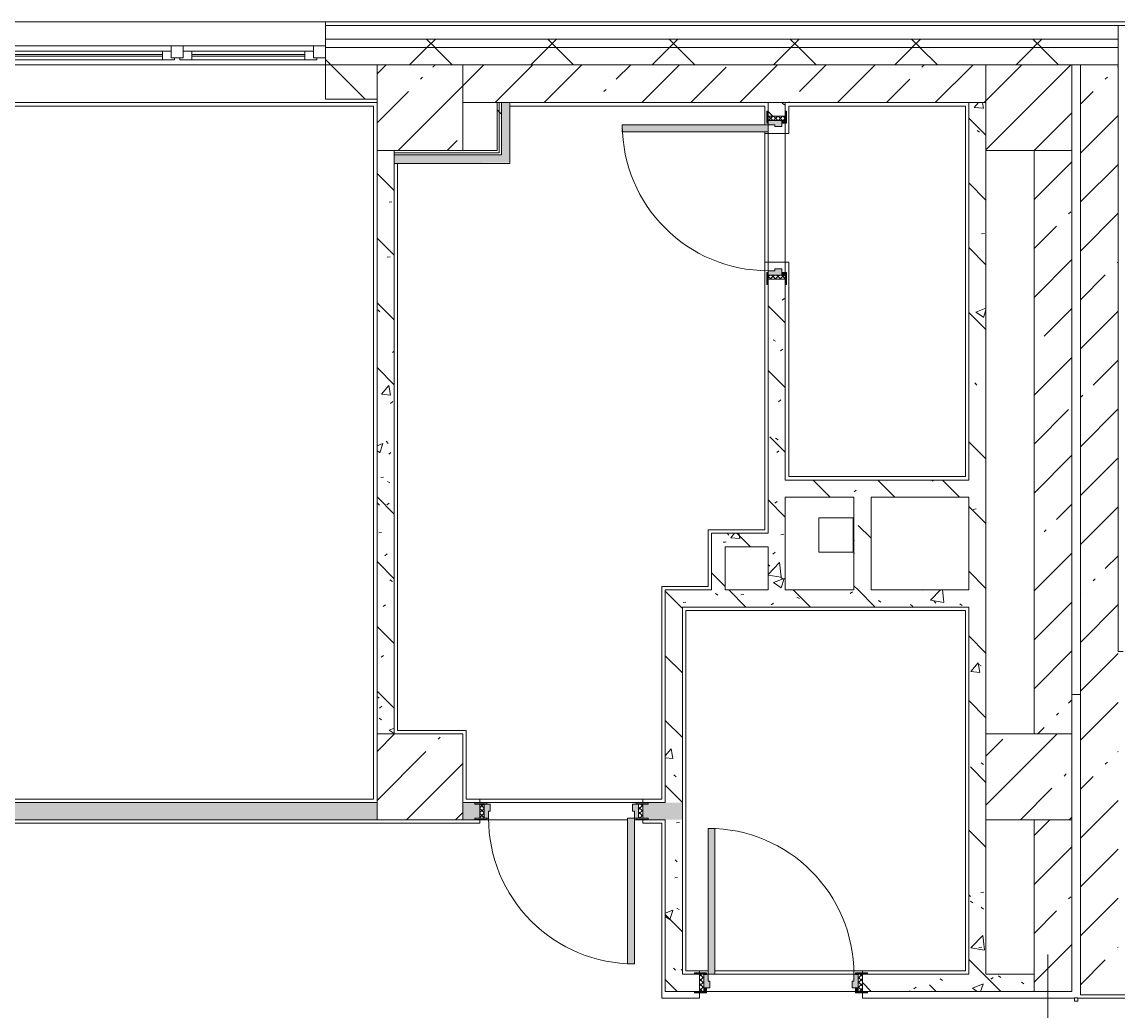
# Model space of a CAD drawing. Header units: millimetres. Extents: x -3377 to 186574, y -8553 to 29000.
# Drawn here: x 138144 to 144534, y 21585 to 27350 of the extents above; entities that cross this region are included whole.
import ezdxf

# ---------------------------------------------------------------- set-up
doc = ezdxf.new("R2010")
doc.units = ezdxf.units.MM
for name, color, linetype, lineweight, true_color in [('A-DOOR-3', 7, 'Continuous', 5, 0xaaaaaa), ('A-DOOR-4', 7, 'Continuous', 5, 0xe2e2e2), ('A-DOOR-FRAM-2', 7, 'Continuous', 5, 0xe2e2e2), ('A-DOOR-FRAM-3', 7, 'Continuous', 5, 0xaaaaaa), ('A-FLOR-1', 7, 'Continuous', 5, 0xaaaaaa), ('I-WALL-1', 7, 'Continuous', 5, 0xe7e7e7), ('I-WALL-5', 7, 'Continuous', 5, 0x787878)]:
    doc.layers.add(name, color=color, linetype=linetype, lineweight=lineweight, true_color=true_color)
for name, color, linetype, lineweight in [('A-GLAZ-2', 7, 'Continuous', 5), ('A-WALL', 7, 'Continuous', 9), ('A-WALL-4', 7, 'Continuous', 5), ('I-WALL-3', 7, 'Continuous', 5), ('S-COLS-2', 7, 'Continuous', 5), ('Оси', 7, 'Continuous', 9)]:
    doc.layers.add(name, color=color, linetype=linetype, lineweight=lineweight)
pattern_1 = [(45, (59563.6, 0), (-285.1231, 285.1231), []), (45, (59848.73, 0), (-285.1231, 285.1231), [504.031, -100.806, 16.764, -84.042])]
pattern_2 = [(135, (1826.41, 114.685), (-14.14214, -14.14214), []), (225, (1826.41, 114.685), (14.14214, -14.14214), [])]
pattern_3 = [(45, (-296.384, 114.685), (-14.1421, 14.1421), []), (135, (-296.384, 114.685), (-14.1421, -14.1421), [])]
pattern_4 = [(135, (59563.6, 0), (-377.1708, -377.1708), [533.4, -88.9, 17.78, -88.9]), (135, (59563.6, 376.94), (-377.1708, -377.1708), []), (50, (59563.6, 0), (637.6445, -55.7866), [66.675, -733.425]), (355, (59563.6, 0), (-123.3494, 668.699), [53.34, -586.74]), (100.451, (59616.75, -4.65), (514.299, 612.908), [56.665, -623.315]), (46.184, (59563.6, 177.8), (948.7764, -147.15), [100.012, -1100.137]), (96.636, (59642.7, 165.5), (830.909, 865.997), [84.998, -934.973]), (351.184, (59563.6, 177.8), (830.918, 865.988), [80.01, -880.11]), (21, (59652.5, 133.35), (530.6506, -357.9283), [66.675, -733.425]), (326, (59652.5, 133.35), (216.308, 644.6585), [53.34, -586.74]), (71.451, (59696.7, 103.5), (746.9596, 286.7243), [56.665, -623.315]), (37.5, (59563.6, 0), (10.81053, 295.9426), [16.764, -562.864, 16.764, -578.866, -588.962]), (37.5, (59563.6, 0), (10.81053, 295.9426), [-1175.258, 16.764, -572.198]), (7.5, (59563.6, 0), (233.8692, 350.6318), [16.764, -322.834, 16.764, -549.529, -224.472]), (7.5, (59563.6, 0), (233.8692, 350.6318), [-905.891, 16.764, -207.708]), (327.5, (59365.36, 0), (474.5678, -20.0513), [16.764, -205.486, 16.764, -676.656, -920.115]), (327.5, (59365.36, 0), (474.5678, -20.0513), [-915.67, 16.764, -903.351]), (317.5, (59276.46, 0), (518.4522, 88.9934), [16.764, -272.161, 16.764, -443.738, -653.415]), (317.5, (59276.46, 0), (518.4522, 88.9934), [-749.427, 16.764, -636.651])]
pattern_5 = [(45, (59563.6, 0), (-353.5534, 353.5534), []), (135, (59563.6, 0), (-353.5534, -353.5534), [])]
pattern_6 = [(45, (59563.6, 0), (-530.33, 530.33), []), (135, (59563.6, 0), (-530.33, -530.33), [])]

# ---------------------------------------------------------------- blocks, each defined once
blk = doc.blocks.new('BSC_Колонна _Прямоугольная - 500х500-23287078-1_8_1_птичка')
at = {"layer": 'S-COLS-2'}
h = blk.add_hatch(dxfattribs=at)
h.set_pattern_fill('FP_120', color=256, style=0, pattern_type=2)
h.set_pattern_definition([(45, (-84450, -22950), (-285.1231, 285.1231), []), (45, (-84164.88, -22950), (-285.1231, 285.1231), [504.031, -100.806, 16.764, -84.042])])
h.paths.add_polyline_path([(8.5, -250), (250, -250), (250, 250), (-250, 250), (-250, -250)])
for p, q in [((250, 250), (-250, 250)), ((-250, 250), (-250, -250)), ((250, -250), (250, 250)), ((-250, -250), (250, -250))]:
    blk.add_line(p, q, dxfattribs=at)
blk = doc.blocks.new('110_Дверь_СКБ_1Ст_Внутренняя1 - Д-9_ ДОО_Дв_950x2100h_Цеха_ ПУИ_ Помещение персонала_ Моечные_ Тамбур-18976848-1_8_1_птичка')
at = {"layer": 'A-DOOR-3'}
h = blk.add_hatch(dxfattribs=at)
h.set_pattern_fill('FP_136', color=256, style=0, pattern_type=2)
h.set_pattern_definition(pattern_2)
h.paths.add_polyline_path([(462.5, 40), (462.5, -40), (487.5, -40), (487.5, 40)])
at = {"layer": 'A-DOOR-4'}
h = blk.add_hatch(color=256, dxfattribs=at)
h.paths.add_polyline_path([(517.5, 48), (447.5, 48), (462.5, 40), (517.5, 41.1)])
h.paths.add_polyline_path([(-437.5, 48), (-492.5, 48), (-492.5, 40), (-437.5, 40), (-422.5, 48)])
h = blk.add_hatch(color=256, dxfattribs=at)
h.paths.add_polyline_path([(437.5, 40), (437.5, 0), (427.5, 0), (427.5, -40), (462.5, -40), (462.5, 40), (447.5, 40)])
h.paths.add_polyline_path([(-422.5, 40), (-437.5, 40), (-437.5, -40), (-402.5, -40), (-402.5, 0), (-412.5, 0), (-412.5, 40)])
h = blk.add_hatch(color=256, dxfattribs=at)
h.paths.add_polyline_path([(462.5, -40), (447.5, -48), (517.5, -48), (512.3, -40), (487.5, -40)])
h.paths.add_polyline_path([(-437.5, -40), (-492.5, -40), (-492.5, -48), (-422.5, -48)])
at = {"layer": 'A-DOOR-FRAM-2'}
blk.add_hatch(color=256, dxfattribs=at).paths.add_polyline_path([(-372.5, 890), (-412.5, 890), (-412.5, 40), (-372.5, 40), (-372.5, 704.6)])
at = {"layer": 'A-DOOR-FRAM-3'}
h = blk.add_hatch(dxfattribs=at)
h.set_pattern_fill('FP_137', color=256, style=0, pattern_type=2)
h.set_pattern_definition(pattern_3)
h.paths.add_polyline_path([(-462.5, 40), (-462.5, -40), (-437.5, -40), (-437.5, 40)])
at = {"layer": 'A-DOOR-3'}
for p, q in [((-412.5, 890), (-412.5, 40)), ((-372.5, 890), (-412.5, 890)), ((-372.5, 40), (-372.5, 890)), ((-422.5, 48), (-492.5, 48)), ((-492.5, 48), (-492.5, 40)), ((-492.5, 40), (-437.5, 40)), ((-437.5, 40), (-422.5, 40)), ((-422.5, 40), (-422.5, 48)), ((-412.5, 40), (-372.5, 40)), ((517.5, 48), (447.5, 48)), ((447.5, 48), (447.5, 40)), ((447.5, 40), (462.5, 40)), ((462.5, 40), (517.5, 40)), ((517.5, 40), (517.5, 48)), ((-492.5, -40), (-492.5, -48)), ((-437.5, -40), (-492.5, -40)), ((-492.5, -48), (-422.5, -48)), ((-422.5, -40), (-437.5, -40)), ((-422.5, -48), (-422.5, -40)), ((462.5, -40), (447.5, -40)), ((447.5, -40), (447.5, -48)), ((447.5, -48), (517.5, -48)), ((517.5, -40), (462.5, -40)), ((517.5, -48), (517.5, -40))]:
    blk.add_line(p, q, dxfattribs=at)
blk.add_arc((-412.5, 40), 850, 360, 90, dxfattribs=at)
at = {"layer": 'A-DOOR-FRAM-3'}
for p, q in [((-437.5, 40), (-462.5, 40)), ((-462.5, 40), (-462.5, -40)), ((-412.5, 40), (-437.5, 40)), ((-437.5, 40), (-437.5, -40)), ((-437.5, -40), (-437.5, 40)), ((-412.5, 0), (-412.5, 40)), ((-402.5, 0), (-412.5, 0)), ((-402.5, -40), (-402.5, 0)), ((437.5, 0), (427.5, 0)), ((427.5, 0), (427.5, -40)), ((437.5, 40), (437.5, 0)), ((462.5, 40), (437.5, 40)), ((462.5, -40), (462.5, 40)), ((487.5, 40), (462.5, 40)), ((462.5, 40), (462.5, -40)), ((487.5, -40), (487.5, 40)), ((-462.5, -40), (-437.5, -40)), ((-437.5, -40), (-402.5, -40)), ((427.5, -40), (462.5, -40)), ((462.5, -40), (487.5, -40))]:
    blk.add_line(p, q, dxfattribs=at)
blk = doc.blocks.new('110_Дверь_СКБ_1Ст_Внутренняя1 - Д-7_п__950x2100h_Туалет-32105350-1_8_1_птичка')
at = {"layer": 'A-DOOR-3'}
h = blk.add_hatch(dxfattribs=at)
h.set_pattern_fill('FP_136', color=256, style=0, pattern_type=2)
h.set_pattern_definition(pattern_2)
h.paths.add_polyline_path([(487.5, -50), (487.5, 50), (462.5, 50), (463.3, -50)])
at = {"layer": 'A-DOOR-4'}
h = blk.add_hatch(color=256, dxfattribs=at)
h.paths.add_polyline_path([(437.5, -30), (462.5, -30), (462.5, 50), (437.5, 50), (437.5, 10), (427.5, 10), (427.5, -30)])
h.paths.add_polyline_path([(-437.5, -30), (-402.5, -30), (-402.5, 10), (-412.5, 10), (-412.5, 50), (-437.5, 50)])
at = {"layer": 'A-DOOR-FRAM-2'}
for points in [[(-372.5, 50), (-372.5, 900), (-412.5, 900), (-412.5, 50), (-393, 50)], [(-437.5, 50), (-422.5, 50), (-422.5, 58), (-492.5, 58), (-492.5, 50), (-462.5, 50)], [(517.5, 50), (517.5, 58), (447.5, 58), (447.5, 50), (492.2, 50)], [(-492.5, -58), (-422.5, -58), (-422.5, -50), (-492.5, -50)], [(-437.5, -50), (-422.5, -50), (-422.5, -30), (-437.5, -30)], [(462.5, -50), (462.5, -30), (447.5, -30), (447.5, -50)], [(468.2, -58), (517.5, -58), (517.5, -50), (447.5, -50), (447.5, -58)]]:
    blk.add_hatch(color=256, dxfattribs=at).paths.add_polyline_path(points)
at = {"layer": 'A-DOOR-FRAM-3'}
h = blk.add_hatch(dxfattribs=at)
h.set_pattern_fill('FP_137', color=256, style=0, pattern_type=2)
h.set_pattern_definition(pattern_3)
h.paths.add_polyline_path([(-437.5, -50), (-437.5, 50), (-462.5, 50), (-462.5, -50)])
at = {"layer": 'A-DOOR-3'}
for p, q in [((-412.5, 900), (-412.5, 50)), ((-372.5, 900), (-412.5, 900)), ((-372.5, 50), (-372.5, 900)), ((-412.5, 50), (-372.5, 50))]:
    blk.add_line(p, q, dxfattribs=at)
blk.add_arc((-412.5, 50), 850, 360, 90, dxfattribs=at)
at = {"layer": 'A-DOOR-FRAM-3'}
for p, q in [((-422.5, 58), (-492.5, 58)), ((-492.5, 58), (-492.5, 50)), ((-492.5, 50), (-422.5, 50)), ((-437.5, 50), (-462.5, 50)), ((-462.5, 50), (-462.5, -50)), ((-412.5, 50), (-437.5, 50)), ((-437.5, 50), (-437.5, -30)), ((-437.5, -50), (-437.5, 50)), ((-422.5, 50), (-437.5, 50)), ((-437.5, 50), (-437.5, 49)), ((-437.5, 49), (-422.5, 49)), ((-422.5, 50), (-422.5, 58)), ((-422.5, 49), (-422.5, 50)), ((-412.5, 10), (-412.5, 50)), ((-402.5, 10), (-412.5, 10)), ((-402.5, -30), (-402.5, 10)), ((437.5, 10), (427.5, 10)), ((427.5, 10), (427.5, -30)), ((437.5, 50), (437.5, 10)), ((462.5, 50), (437.5, 50)), ((517.5, 58), (447.5, 58)), ((447.5, 58), (447.5, 50)), ((462.5, 50), (447.5, 50)), ((447.5, 50), (447.5, 49)), ((447.5, 50), (517.5, 50)), ((447.5, 49), (462.5, 49)), ((462.5, -30), (462.5, 50)), ((487.5, 50), (462.5, 50)), ((462.5, 50), (462.5, -50)), ((462.5, 49), (462.5, 50)), ((487.5, -50), (487.5, 50)), ((517.5, 50), (517.5, 58)), ((-422.5, -50), (-492.5, -50)), ((-492.5, -50), (-492.5, -58)), ((-492.5, -58), (-422.5, -58)), ((-462.5, -50), (-437.5, -50)), ((-437.5, -30), (-402.5, -30)), ((-422.5, -30), (-437.5, -30)), ((-437.5, -30), (-437.5, -50)), ((-437.5, -50), (-422.5, -50)), ((-422.5, -50), (-422.5, -30)), ((-422.5, -58), (-422.5, -50)), ((427.5, -30), (462.5, -30)), ((462.5, -30), (447.5, -30)), ((447.5, -30), (447.5, -50)), ((447.5, -50), (462.5, -50)), ((517.5, -50), (447.5, -50)), ((447.5, -50), (447.5, -58)), ((447.5, -58), (517.5, -58)), ((462.5, -50), (462.5, -30)), ((462.5, -50), (487.5, -50)), ((517.5, -58), (517.5, -50))]:
    blk.add_line(p, q, dxfattribs=at)
blk = doc.blocks.new('110_Дверь_СКБ_1Ст_Внутренняя1 - Д-7_л__950x2100h_Туалет-32089464-1_8_1_птичка')
at = {"layer": 'A-DOOR-3'}
h = blk.add_hatch(dxfattribs=at)
h.set_pattern_fill('FP_136', color=256, style=0, pattern_type=2)
h.set_pattern_definition(pattern_2)
h.paths.add_polyline_path([(462.5, -50), (487.5, -50), (487.5, 50), (462.5, 50)])
at = {"layer": 'A-DOOR-4'}
h = blk.add_hatch(color=256, dxfattribs=at)
h.paths.add_polyline_path([(-437.5, -30), (-402.5, -30), (-402.5, 10), (-412.5, 10), (-412.5, 50), (-437.5, 50)])
h.paths.add_polyline_path([(427.5, 10), (427.5, -30), (462.5, -30), (462.5, 50), (437.5, 50), (437.5, 10)])
at = {"layer": 'A-DOOR-FRAM-2'}
for points in [[(397.5, 380.5), (397.5, 50), (437.5, 50), (437.5, 900), (397.5, 900), (397.5, 670)], [(-492.5, 50), (-422.5, 50), (-422.5, 58), (-492.5, 58)], [(447.5, 50), (517.5, 50), (517.5, 58), (447.5, 58)], [(-492.5, -58), (-422.5, -58), (-422.5, -50), (-492.5, -50)], [(-437.5, -50), (-422.5, -50), (-422.5, -30), (-437.5, -30)], [(447.5, -50), (462.5, -50), (462.5, -30), (447.5, -30)], [(447.5, -58), (517.5, -58), (517.5, -50), (447.5, -50)]]:
    blk.add_hatch(color=256, dxfattribs=at).paths.add_polyline_path(points)
at = {"layer": 'A-DOOR-FRAM-3'}
h = blk.add_hatch(dxfattribs=at)
h.set_pattern_fill('FP_137', color=256, style=0, pattern_type=2)
h.set_pattern_definition(pattern_3)
h.paths.add_polyline_path([(-462.5, -50), (-437.5, -50), (-437.5, 50), (-462.5, 50)])
at = {"layer": 'A-DOOR-3'}
for p, q in [((437.5, 900), (397.5, 900)), ((397.5, 900), (397.5, 50)), ((437.5, 50), (437.5, 900)), ((397.5, 50), (437.5, 50))]:
    blk.add_line(p, q, dxfattribs=at)
blk.add_arc((437.5, 50), 850, 90, 180, dxfattribs=at)
at = {"layer": 'A-DOOR-FRAM-3'}
for p, q in [((-422.5, 58), (-492.5, 58)), ((-492.5, 58), (-492.5, 50)), ((-492.5, 50), (-422.5, 50)), ((-437.5, 50), (-462.5, 50)), ((-462.5, 50), (-462.5, -50)), ((-412.5, 50), (-437.5, 50)), ((-437.5, 50), (-437.5, -30)), ((-437.5, -50), (-437.5, 50)), ((-422.5, 50), (-437.5, 50)), ((-437.5, 50), (-437.5, 49)), ((-437.5, 49), (-422.5, 49)), ((-422.5, 50), (-422.5, 58)), ((-422.5, 49), (-422.5, 50)), ((-412.5, 10), (-412.5, 50)), ((-402.5, 10), (-412.5, 10)), ((-402.5, -30), (-402.5, 10)), ((437.5, 10), (427.5, 10)), ((427.5, 10), (427.5, -30)), ((437.5, 50), (437.5, 10)), ((462.5, 50), (437.5, 50)), ((517.5, 58), (447.5, 58)), ((447.5, 58), (447.5, 50)), ((462.5, 50), (447.5, 50)), ((447.5, 50), (447.5, 49)), ((447.5, 50), (517.5, 50)), ((447.5, 49), (462.5, 49)), ((462.5, -30), (462.5, 50)), ((487.5, 50), (462.5, 50)), ((462.5, 50), (462.5, -50)), ((462.5, 49), (462.5, 50)), ((487.5, -50), (487.5, 50)), ((517.5, 50), (517.5, 58)), ((-422.5, -50), (-492.5, -50)), ((-492.5, -50), (-492.5, -58)), ((-492.5, -58), (-422.5, -58)), ((-462.5, -50), (-437.5, -50)), ((-437.5, -30), (-402.5, -30)), ((-422.5, -30), (-437.5, -30)), ((-437.5, -30), (-437.5, -50)), ((-437.5, -50), (-422.5, -50)), ((-422.5, -50), (-422.5, -30)), ((-422.5, -58), (-422.5, -50)), ((427.5, -30), (462.5, -30)), ((462.5, -30), (447.5, -30)), ((447.5, -30), (447.5, -50)), ((447.5, -50), (462.5, -50)), ((517.5, -50), (447.5, -50)), ((447.5, -50), (447.5, -58)), ((447.5, -58), (517.5, -58)), ((462.5, -50), (462.5, -30)), ((462.5, -50), (487.5, -50)), ((517.5, -58), (517.5, -50))]:
    blk.add_line(p, q, dxfattribs=at)
blk = doc.blocks.new('120_Окно_СКБ_2Ст - 120_Окно_СКБ_2Ст 3100х2500 _мал_створка слева_ 2-19089248-1_8_1_птичка')
at = {"layer": 'A-GLAZ-2'}
for p, q in [((-1550, -75), (-1550, -5)), ((-1550, -5), (-1480, -5)), ((1550, -5), (-1550, -5)), ((-1480, -5), (-1480, -75)), ((650, -35), (-1480, -35)), ((-1480, -35), (-1480, -75)), ((-1430, -85), (-1430, -35)), ((-1430, -55), (600, -55)), ((600, -85), (600, -35)), ((650, -75), (650, -5)), ((650, -5), (720, -5)), ((650, -75), (650, -35)), ((720, -5), (720, -75)), ((1480, -35), (720, -35)), ((720, -35), (720, -75)), ((770, -85), (770, -35)), ((770, -55), (1430, -55)), ((1430, -85), (1430, -35)), ((1480, -75), (1480, -5)), ((1480, -5), (1550, -5)), ((1480, -75), (1480, -35)), ((1550, -5), (1550, -75)), ((-1480, -75), (-1550, -75)), ((-1550, -75), (-1500, -75)), ((-1480, -75), (-1500, -75)), ((-1500, -75), (-1500, -85)), ((-1500, -85), (670, -85)), ((670, -85), (-1500, -85)), ((600, -65), (-1430, -65)), ((720, -75), (650, -75)), ((670, -75), (650, -75)), ((670, -75), (700, -75)), ((670, -85), (670, -75)), ((720, -75), (700, -75)), ((700, -75), (700, -85)), ((700, -85), (1500, -85)), ((1500, -85), (700, -85)), ((1430, -65), (770, -65)), ((1550, -75), (1480, -75)), ((1500, -75), (1480, -75)), ((1500, -75), (1550, -75)), ((1500, -85), (1500, -75))]:
    blk.add_line(p, q, dxfattribs=at)
blk = doc.blocks.new('BSC_Колонна _Прямоугольная - 500х500-V162-1_8_1_птичка')
at = {"layer": 'S-COLS-2'}
h = blk.add_hatch(dxfattribs=at)
h.set_pattern_fill('FP_191', color=256, style=0, pattern_type=2)
h.set_pattern_definition([(45, (-80900, -22950), (-285.1231, 285.1231), []), (45, (-80614.88, -22950), (-285.1231, 285.1231), [504.031, -100.806, 16.764, -84.042])])
h.paths.add_polyline_path([(202.8, -250), (250, -250), (250, 250), (-250, 250), (-250, -250), (-26, -250)])
for p, q in [((250, 250), (-250, 250)), ((-250, 250), (-250, -250)), ((250, -250), (250, 250)), ((-250, -250), (250, -250))]:
    blk.add_line(p, q, dxfattribs=at)

msp = doc.modelspace()

# ---------------------------------------------------------------- hatches: boundary and pattern name
at = {"layer": 'A-WALL-4'}
h = msp.add_hatch(dxfattribs=at)
h.set_pattern_fill('FP_118', color=256, style=0, pattern_type=2)
h.set_pattern_definition(pattern_5)
h.paths.add_polyline_path([(142988.7, 27200), (144533.6, 27200), (144533.6, 27250), (139913.6, 27250), (139913.6, 27200), (142788.7, 27200)])
h.paths.add_polyline_path([(130373.6, 27200), (130373.6, 27250), (127773.6, 27250), (127773.6, 27200), (129873.6, 27200)])
h.paths.add_polyline_path([(126323.6, 27200), (126673.6, 27200), (126673.6, 27250), (125723.6, 27250), (125723.6, 27200)])
h.paths.add_polyline_path([(132473.6, 27200), (133813.6, 27200), (133813.6, 27250), (132473.6, 27250), (132473.6, 27210)])
h.paths.add_polyline_path([(136813.6, 27200), (136813.6, 27250), (135913.6, 27250), (135913.6, 27200), (136313.6, 27200)])
h.paths.add_polyline_path([(117268.6, 27200), (117268.6, 27250), (116423.6, 27250), (116423.6, 27200)])
h.paths.add_polyline_path([(119855.7, 27200), (120623.6, 27200), (120623.6, 27250), (119568.6, 27250), (119568.6, 27200)])
h.paths.add_polyline_path([(108323.6, 27200), (108323.6, 27250), (107223.6, 27250), (107223.6, 27200), (107723.6, 27200)])
h.paths.add_polyline_path([(114323.6, 27200), (114323.6, 27250), (113423.6, 27250), (113423.6, 27200), (114278.9, 27200)])
h.paths.add_polyline_path([(111323.6, 27200), (111323.6, 27250), (110423.6, 27250), (110423.6, 27200)])
h.paths.add_polyline_path([(104123.6, 27200), (104123.6, 27250), (101723.6, 27250), (101723.6, 27200), (103125.2, 27200)])
h = msp.add_hatch(dxfattribs=at)
h.set_pattern_fill('FP_118', color=256, style=0, pattern_type=2)
h.set_pattern_definition(pattern_5)
h.paths.add_polyline_path([(102323.6, 27100), (104123.6, 27100), (104123.6, 27200), (101723.6, 27200), (101723.6, 27100)])
h.paths.add_polyline_path([(120323.6, 27100), (120623.6, 27100), (120623.6, 27200), (119568.6, 27200), (119568.6, 27100), (119855.7, 27100)])
h.paths.add_polyline_path([(143663.6, 27100), (144533.6, 27100), (144529, 27200), (139913.6, 27198.1), (139913.6, 27100), (142988.7, 27100)])
h.paths.add_polyline_path([(110963.6, 27100), (111323.6, 27100), (111323.6, 27200), (110423.6, 27200), (110423.6, 27100)])
h.paths.add_polyline_path([(113423.6, 27100), (114323.6, 27100), (114323.6, 27200), (113423.6, 27200), (113423.6, 27140)])
h.paths.add_polyline_path([(107423.6, 27100), (108323.6, 27100), (108323.6, 27200), (107223.6, 27200), (107223.6, 27100)])
h.paths.add_polyline_path([(126641.6, 27100), (126641.6, 27102), (126641.6, 27110), (126673.6, 27110), (126673.6, 27200), (125723.6, 27200), (125723.6, 27100), (126623.6, 27100)])
h.paths.add_polyline_path([(117268.6, 27100), (117268.6, 27200), (116423.6, 27200), (116423.6, 27100), (116913.6, 27100)])
h.paths.add_polyline_path([(136313.6, 27100), (136813.6, 27100), (136813.6, 27200), (135913.6, 27200), (135913.6, 27100)])
h.paths.add_polyline_path([(127805.6, 27100), (130373.6, 27100), (130373.6, 27200), (127773.6, 27200), (127773.6, 27110), (127805.6, 27110), (127805.6, 27102), (127773.6, 27100)])
h.paths.add_polyline_path([(133103.6, 27100), (133813.6, 27100), (133813.6, 27200), (132473.6, 27200), (132473.6, 27100)])
h = msp.add_hatch(dxfattribs=at)
h.set_pattern_fill('FP_100', color=256, style=0, pattern_type=2)
h.set_pattern_definition([(135, (59563.6, 0), (-176.7767, -176.7767), [])])
h.paths.add_polyline_path([(116913.6, 26900), (117268.6, 26900), (117268.6, 27100), (116423.6, 27100), (116423.6, 26900)])
h.paths.add_polyline_path([(102323.6, 26900), (104123.6, 26900), (104123.6, 27100), (102323.6, 27100), (102323.6, 27061.4)])
h.paths.add_polyline_path([(110561, 26900), (111323.6, 26900), (111323.6, 27100), (110423.6, 27100), (110423.6, 26900)])
h.paths.add_polyline_path([(113423.6, 26900), (113723.6, 26900), (113723.6, 27100), (113423.6, 27100), (113423.6, 26969.4)])
h.paths.add_polyline_path([(140213.6, 26900), (140213.6, 27100), (139913.6, 27100), (139913.6, 26900)])
h.paths.add_polyline_path([(120323.6, 26900), (120623.6, 26900), (120623.6, 27100), (120323.6, 27100), (120323.6, 26953.9)])
h.paths.add_polyline_path([(136313.6, 26900), (136313.6, 27100), (135913.6, 27100), (135913.6, 26900), (135991.8, 26900)])
h.paths.add_polyline_path([(126623.6, 26900), (126623.6, 27100), (126323.6, 27100), (126323.6, 26900)])
h.paths.add_polyline_path([(119568.6, 26900), (119723.6, 26900), (119723.6, 27100), (119568.6, 27100), (119568.6, 26936.5)])
h.paths.add_polyline_path([(127769.6, 26900), (129873.6, 26900), (129873.6, 27100), (127769.6, 27100), (127769.6, 27091.3)])
h.paths.add_polyline_path([(133813.6, 26900), (133813.6, 27100), (133603.6, 27100), (133603.6, 26900)])
h.paths.add_polyline_path([(133103.6, 26900), (133103.6, 27100), (132473.6, 27100), (132473.6, 26900)])
h.paths.add_polyline_path([(107223.6, 26900), (107723.6, 26900), (107723.6, 27100), (107223.6, 27100), (107223.6, 27079.6)])
at = {"layer": 'I-WALL-1'}
for points in [[(140938.6, 26575), (140988.6, 26575), (140983.6, 26880), (140938.6, 26880), (140938.6, 26587.5)], [(140333.6, 26525), (140988.6, 26530), (140983.6, 26575), (140313.6, 26575), (140313.6, 26525)]]:
    msp.add_hatch(color=256, dxfattribs=at).paths.add_polyline_path(points)
at = {"layer": 'I-WALL-3'}
h = msp.add_hatch(dxfattribs=at)
h.set_pattern_fill('FP_99', color=256, style=0, pattern_type=2)
h.set_pattern_definition(pattern_1)
h.paths.add_polyline_path([(142593.6, 26880), (143763.6, 26880), (143763.6, 27100), (140713.6, 27100), (140713.6, 26880), (142493.6, 26880)])
h = msp.add_hatch(dxfattribs=at)
h.set_pattern_fill('FP_99', color=256, style=0, pattern_type=2)
h.set_pattern_definition(pattern_1)
h.paths.add_polyline_path([(144433.6, 21680), (144533.6, 21680), (144533.6, 27100), (144313.6, 27100), (144313.6, 21680)])
h = msp.add_hatch(dxfattribs=at)
h.set_pattern_fill('FP_208', color=256, style=0, pattern_type=2)
h.set_pattern_definition(pattern_6)
h.paths.add_polyline_path([(140926.1, 26600), (140926.1, 26880), (140913.6, 26880), (140913.6, 26600)])
h = msp.add_hatch(dxfattribs=at)
h.set_pattern_fill('FP_208', color=256, style=0, pattern_type=2)
h.set_pattern_definition(pattern_6)
h.paths.add_polyline_path([(140926.1, 26587.5), (140938.6, 26587.5), (140938.6, 26880), (140926.1, 26880), (140926.1, 26600)])
h = msp.add_hatch(dxfattribs=at)
h.set_pattern_fill('FP_99', color=256, style=0, pattern_type=2)
h.set_pattern_definition(pattern_1)
h.paths.add_polyline_path([(144043.6, 23200), (144263.6, 23200), (144263.6, 26600), (144043.6, 26600), (144043.6, 23430)])
h = msp.add_hatch(dxfattribs=at)
h.set_pattern_fill('FP_99', color=256, style=0, pattern_type=2)
h.set_pattern_definition(pattern_1)
h.paths.add_polyline_path([(144043.6, 21700), (144263.6, 21700), (144263.6, 22700), (144043.6, 22700), (144043.6, 21800)])
at = {"layer": 'I-WALL-5'}
h = msp.add_hatch(dxfattribs=at)
h.set_pattern_fill('FP_129', color=256, style=0, pattern_type=2)
h.set_pattern_definition(pattern_4)
h.paths.add_polyline_path([(142493.6, 23940), (142593.6, 23940), (142593.6, 25850), (142493.6, 25850), (142493.6, 24040)])
h.paths.add_polyline_path([(142493.6, 26800), (142593.6, 26800), (142593.6, 26880), (142493.6, 26880), (142493.6, 26830)])
h = msp.add_hatch(dxfattribs=at)
h.set_pattern_fill('FP_129', color=256, style=0, pattern_type=2)
h.set_pattern_definition(pattern_4)
h.paths.add_polyline_path([(143763.6, 21800), (143763.6, 26880), (143663.6, 26880), (143663.6, 21800)])
h = msp.add_hatch(dxfattribs=at)
h.set_pattern_fill('FP_129', color=256, style=0, pattern_type=2)
h.set_pattern_definition(pattern_4)
h.paths.add_polyline_path([(140213.6, 23200), (140313.6, 23200), (140313.6, 26600), (140213.6, 26600), (140213.6, 24625.5)])
h = msp.add_hatch(dxfattribs=at)
h.set_pattern_fill('FP_129', color=256, style=0, pattern_type=2)
h.set_pattern_definition(pattern_4)
h.paths.add_polyline_path([(142988.7, 24580), (143663.6, 24580), (143663.6, 24680), (142593.6, 24680), (142593.6, 24580), (142955.1, 24580)])
h = msp.add_hatch(dxfattribs=at)
h.set_pattern_fill('FP_129', color=256, style=0, pattern_type=2)
h.set_pattern_definition(pattern_4)
h.paths.add_polyline_path([(143093.6, 24040), (143092.6, 24580), (142993.6, 24580), (142993.6, 24040), (143092.6, 24040)])
h = msp.add_hatch(dxfattribs=at)
h.set_pattern_fill('FP_129', color=256, style=0, pattern_type=2)
h.set_pattern_definition(pattern_4)
h.paths.add_polyline_path([(142163.6, 24040), (142243.6, 24040), (142243.6, 24370), (142163.6, 24370), (142163.6, 24040.1)])
h = msp.add_hatch(dxfattribs=at)
h.set_pattern_fill('FP_129', color=256, style=0, pattern_type=2)
h.set_pattern_definition(pattern_4)
h.paths.add_polyline_path([(142473.6, 24290), (142493.6, 24290), (142493.6, 24370), (142243.6, 24370), (142243.6, 24290)])
h = msp.add_hatch(dxfattribs=at)
h.set_pattern_fill('FP_129', color=256, style=0, pattern_type=2)
h.set_pattern_definition(pattern_4)
h.paths.add_polyline_path([(142013.6, 23940), (142493.6, 23940), (142489.5, 24040), (141893.6, 24040), (141893.6, 23940), (141993.6, 23940)])
h = msp.add_hatch(dxfattribs=at)
h.set_pattern_fill('FP_129', color=256, style=0, pattern_type=2)
h.set_pattern_definition(pattern_4)
h.paths.add_polyline_path([(143395.4, 23940), (143663.6, 23940), (143663.6, 24040), (142593.6, 24040), (142593.6, 23940), (143272.5, 23940)])
h = msp.add_hatch(dxfattribs=at)
h.set_pattern_fill('FP_129', color=256, style=0, pattern_type=2)
h.set_pattern_definition(pattern_4)
h.paths.add_polyline_path([(141993.6, 22800), (141993.6, 23940), (141893.6, 23940), (141893.6, 22800)])
h = msp.add_hatch(dxfattribs=at)
h.set_pattern_fill('FP_129', color=256, style=0, pattern_type=2)
h.set_pattern_definition(pattern_4)
h.paths.add_polyline_path([(136813.6, 22700), (136913.6, 22700), (136913.6, 22800), (136813.6, 22800), (136813.6, 22709.1)])
h.paths.add_polyline_path([(135732.4, 22700), (136313.6, 22700), (136313.6, 22800), (135308.4, 22800), (135308.4, 22700), (135693.6, 22700)])
h.paths.add_polyline_path([(138263.4, 22700), (140213.6, 22700), (140213.6, 22800), (138013.6, 22800), (138013.6, 22700), (138043.6, 22700)])
h.paths.add_polyline_path([(141763.6, 22700), (141993.6, 22700), (141993.6, 22800), (141793.6, 22798), (141793.6, 22790), (141763.6, 22790), (141763.6, 22710), (141793.6, 22710), (141793.6, 22702), (141763.6, 22702)])
h.paths.add_polyline_path([(140792.8, 22700), (140783.6, 22702), (140783.6, 22710), (140813.6, 22710), (140813.6, 22790), (140783.6, 22790), (140783.6, 22798), (140713.6, 22796.4), (140713.6, 22700), (140783.6, 22700)])
h.paths.add_polyline_path([(129803.6, 22700), (129873.6, 22704), (129873.6, 22800), (129773.6, 22800), (129773.6, 22700)])
h.paths.add_polyline_path([(128673.6, 22700), (128673.6, 22800), (127873.6, 22800), (127873.6, 22700), (128648.6, 22700)])
h.paths.add_polyline_path([(133603.6, 22700), (134208.4, 22700), (134208.4, 22800), (133603.6, 22800), (133603.6, 22730.9)])
h.paths.add_polyline_path([(132233.6, 22700), (133103.6, 22700), (133103.6, 22800), (130373.6, 22800), (130373.6, 22700), (131009.4, 22700)])
h = msp.add_hatch(dxfattribs=at)
h.set_pattern_fill('FP_129', color=256, style=0, pattern_type=2)
h.set_pattern_definition(pattern_4)
h.paths.add_polyline_path([(141893.6, 21800), (141993.6, 21800), (141993.6, 22700), (141893.6, 22700), (141893.6, 22482.3)])
h = msp.add_hatch(dxfattribs=at)
h.set_pattern_fill('FP_129', color=256, style=0, pattern_type=2)
h.set_pattern_definition(pattern_4)
h.paths.add_polyline_path([(144022.1, 21700), (144043.6, 21700), (144043.6, 21800), (143043.6, 21800), (143045, 21700), (143943.6, 21700)])
h.paths.add_polyline_path([(141993.6, 21700), (142093.6, 21700), (142093.6, 21800), (141893.6, 21800), (141893.6, 21700)])
at = {"layer": 'S-COLS-2'}
h = msp.add_hatch(dxfattribs=at)
h.set_pattern_fill('FP_99', color=256, style=0, pattern_type=2)
h.set_pattern_definition(pattern_1)
h.paths.add_polyline_path([(140304.2, 26600), (140713.6, 26600), (140713.6, 27100), (140213.6, 27100), (140213.6, 26600)])
h = msp.add_hatch(dxfattribs=at)
h.set_pattern_fill('FP_99', color=256, style=0, pattern_type=2)
h.set_pattern_definition(pattern_1)
h.paths.add_polyline_path([(144022.1, 26600), (144263.6, 26600), (144263.6, 27100), (143763.6, 27100), (143763.6, 26600), (143984.3, 26600)])

# ---------------------------------------------------------------- linework, layer by layer
at = {"layer": 'A-FLOR-1'}
for p, q in [((140193.6, 26860), (136833.6, 26860)), ((140193.6, 22820), (140193.6, 26860)), ((142473.6, 26860), (140988.6, 26860)), ((142473.6, 26750), (142473.6, 26860)), ((143643.6, 26860), (142613.6, 26860)), ((142613.6, 26860), (142613.6, 26700)), ((143643.6, 24700), (143643.6, 26860)), ((142473.6, 24390), (142473.6, 26710)), ((142613.6, 26700), (142473.6, 26700)), ((140333.6, 26525), (140333.6, 23220)), ((142473.6, 25950), (142613.6, 25950)), ((142613.6, 25950), (142613.6, 24700)), ((142613.6, 24700), (143643.6, 24700)), ((142788.7, 24459.9), (142988.7, 24459.9)), ((142788.7, 24259.9), (142788.7, 24459.9)), ((142988.7, 24459.9), (142988.7, 24259.9)), ((142143.6, 24060), (142143.6, 24390)), ((142143.6, 24390), (142473.6, 24390)), ((142988.7, 24259.9), (142788.7, 24259.9)), ((141873.6, 22820), (141873.6, 24060)), ((141873.6, 24060), (142143.6, 24060)), ((143643.6, 23920), (142013.6, 23920)), ((142013.6, 23920), (142013.6, 21820)), ((143643.6, 21820), (143643.6, 23920)), ((144313.6, 23430), (144263.6, 23430)), ((140333.6, 23220), (140733.6, 23220)), ((140733.6, 23220), (140733.6, 22820)), ((137003.6, 22820), (140193.6, 22820)), ((140733.6, 22820), (141873.6, 22820)), ((140813.6, 22820), (140813.6, 22800)), ((141763.6, 22800), (141763.6, 22820)), ((140813.6, 22700), (140813.6, 22680)), ((141763.6, 22680), (141763.6, 22700)), ((140813.6, 22680), (138013.6, 22680)), ((141873.6, 22680), (141763.6, 22680)), ((141873.6, 21660), (141873.6, 22680)), ((142013.6, 21820), (142143.6, 21820)), ((142093.6, 21820), (142093.6, 21808)), ((142183.6, 21820), (143643.6, 21820)), ((143043.6, 21808), (143043.6, 21820)), ((142093.6, 21692), (142093.6, 21660)), ((143043.6, 21660), (143043.6, 21692)), ((142093.6, 21660), (141873.6, 21660)), ((144279.6, 21660), (143043.6, 21660)), ((144998.3, 21660), (144299.6, 21660))]:
    msp.add_line(p, q, dxfattribs=at)
at = {"layer": 'A-WALL'}
for p, q in [((144686.6, 27330), (139913.6, 27330)), ((144533.6, 27100), (144533.6, 27330)), ((144533.6, 27250), (139913.6, 27250)), ((144533.6, 27200), (139913.6, 27200)), ((140213.6, 27100), (139913.6, 27100)), ((139913.6, 27100), (140213.6, 27100)), ((140988.6, 26880), (140913.6, 26880)), ((140926.1, 26880), (140926.1, 26587.5)), ((140938.6, 26880), (140938.6, 26575)), ((142593.6, 26880), (142493.6, 26880)), ((143663.6, 26880), (143763.6, 26880)), ((140926.1, 26587.5), (140313.6, 26587.5)), ((140938.6, 26575), (140313.6, 26575)), ((144043.6, 21800), (144043.6, 21700))]:
    msp.add_line(p, q, dxfattribs=at)
at = {"layer": 'A-WALL-4'}
for p, q in [((144533.6, 27350), (136813.6, 27350)), ((139913.6, 27350), (139913.6, 27100)), ((144691.6, 27350), (144533.6, 27350)), ((139913.6, 27100), (136313.6, 27100)), ((139913.6, 27100), (139913.6, 26900)), ((140213.6, 26900), (140213.6, 27100)), ((140213.6, 27100), (144533.6, 27100)), ((144533.6, 27100), (144533.6, 23680)), ((139913.6, 26900), (140213.6, 26900)), ((144533.6, 23680), (144563.6, 23680)), ((144299.6, 21662), (144279.6, 21662)), ((144279.6, 21662), (144279.6, 21642)), ((144279.6, 21642), (144299.6, 21642)), ((144299.6, 21642), (144299.6, 21662))]:
    msp.add_line(p, q, dxfattribs=at)
at = {"layer": 'I-WALL-3'}
for p, q in [((136813.6, 27100), (139913.6, 27100)), ((143763.6, 27100), (140713.6, 27100)), ((140713.6, 27100), (140713.6, 26880)), ((143763.6, 23200), (143763.6, 27100)), ((144313.6, 27100), (144313.6, 21680)), ((144533.6, 27100), (144313.6, 27100)), ((140213.6, 26880), (136813.6, 26880)), ((140713.6, 26880), (140913.6, 26880)), ((140913.6, 26880), (140913.6, 26600)), ((140988.6, 26880), (142493.6, 26880)), ((140988.6, 26525), (140988.6, 26880)), ((142493.6, 26880), (142493.6, 26830)), ((142593.6, 26830), (142593.6, 26880)), ((142593.6, 26880), (143663.6, 26880)), ((143663.6, 26880), (143663.6, 24680)), ((142593.6, 26760), (142593.6, 25890)), ((142493.6, 25900), (142493.6, 26710)), ((140213.6, 26600), (140213.6, 23200)), ((140913.6, 26600), (140213.6, 26600)), ((140313.6, 26600), (140313.6, 23200)), ((144043.6, 26600), (144043.6, 23200)), ((144263.6, 26600), (144043.6, 26600)), ((144263.6, 23200), (144263.6, 26600)), ((140313.6, 26525), (140988.6, 26525)), ((142493.6, 25820), (142493.6, 24370)), ((142593.6, 24680), (142593.6, 25820)), ((143663.6, 24680), (142593.6, 24680)), ((142593.6, 24040), (142593.6, 24580)), ((142593.6, 24580), (142993.6, 24580)), ((142993.6, 24580), (142993.6, 24040)), ((143093.6, 24580), (143663.6, 24580)), ((143093.6, 24040), (143093.6, 24580)), ((143663.6, 24580), (143663.6, 24040)), ((142493.6, 24370), (142163.6, 24370)), ((142163.6, 24370), (142163.6, 24040)), ((142243.6, 24290), (142493.6, 24290)), ((142243.6, 24040), (142243.6, 24290)), ((142493.6, 24290), (142493.6, 24040)), ((142163.6, 24040), (141893.6, 24040)), ((141893.6, 24040), (141893.6, 22800)), ((142493.6, 24040), (142243.6, 24040)), ((142993.6, 24040), (142593.6, 24040)), ((143663.6, 24040), (143093.6, 24040)), ((141993.6, 23940), (143663.6, 23940)), ((141993.6, 22800), (141993.6, 23940)), ((143663.6, 23940), (143663.6, 21800)), ((140213.6, 22800), (138043.6, 22800)), ((140713.6, 22800), (141893.6, 22800)), ((141993.6, 21800), (141993.6, 22800)), ((138043.6, 22700), (140213.6, 22700)), ((141673.6, 22700), (140713.6, 22700)), ((141713.6, 22700), (141893.6, 22700)), ((141893.6, 22700), (141893.6, 21700)), ((143763.6, 21800), (143763.6, 22700)), ((144043.6, 22700), (144043.6, 21800)), ((144263.6, 21700), (144263.6, 22700)), ((142063.6, 21800), (141993.6, 21800)), ((142183.6, 21800), (142993.6, 21800)), ((143663.6, 21800), (143073.6, 21800)), ((144043.6, 21800), (143763.6, 21800)), ((141893.6, 21700), (142063.6, 21700)), ((143003.6, 21700), (142133.6, 21700)), ((143073.6, 21700), (144263.6, 21700)), ((144313.6, 21680), (144968.3, 21680))]:
    msp.add_line(p, q, dxfattribs=at)
at = {"layer": 'S-COLS-2'}
for p, q in [((140713.6, 27100), (140213.6, 27100)), ((140213.6, 27100), (140213.6, 26600)), ((140713.6, 26600), (140713.6, 27100)), ((144263.6, 27100), (143763.6, 27100)), ((143763.6, 27100), (143763.6, 26600)), ((144263.6, 26600), (144263.6, 27100)), ((140213.6, 26600), (140713.6, 26600)), ((143763.6, 26600), (144263.6, 26600))]:
    msp.add_line(p, q, dxfattribs=at)
at = {"layer": 'Оси'}
msp.add_line((144123.6, 10029.8), (144123.6, 21915.1), dxfattribs=at)

# ---------------------------------------------------------------- block references
at = {"layer": 'A-DOOR-3'}
for name, p, rotation in [('110_Дверь_СКБ_1Ст_Внутренняя1 - Д-7_л__950x2100h_Туалет-32089464-1_8_1_птичка', (142543.6, 26312.5), 90), ('110_Дверь_СКБ_1Ст_Внутренняя1 - Д-9_ ДОО_Дв_950x2100h_Цеха_ ПУИ_ Помещение персонала_ Моечные_ Тамбур-18976848-1_8_1_птичка', (141301.1, 22750), 180)]:
    msp.add_blockref(name, p, dxfattribs=dict(at, rotation=rotation))
msp.add_blockref('110_Дверь_СКБ_1Ст_Внутренняя1 - Д-7_п__950x2100h_Туалет-32105350-1_8_1_птичка', (142556.1, 21750), dxfattribs=at)
at = {"layer": 'A-GLAZ-2'}
msp.add_blockref('120_Окно_СКБ_2Ст - 120_Окно_СКБ_2Ст 3100х2500 _мал_створка слева_ 2-19089248-1_8_1_птичка', (138363.6, 27215), dxfattribs=at)
at = {"layer": 'S-COLS-2'}
for name, p in [('BSC_Колонна _Прямоугольная - 500х500-V162-1_8_1_птичка', (140463.6, 22950)), ('BSC_Колонна _Прямоугольная - 500х500-23287078-1_8_1_птичка', (144013.6, 22950))]:
    msp.add_blockref(name, p, dxfattribs=at)

doc.saveas('drawing.dxf')
